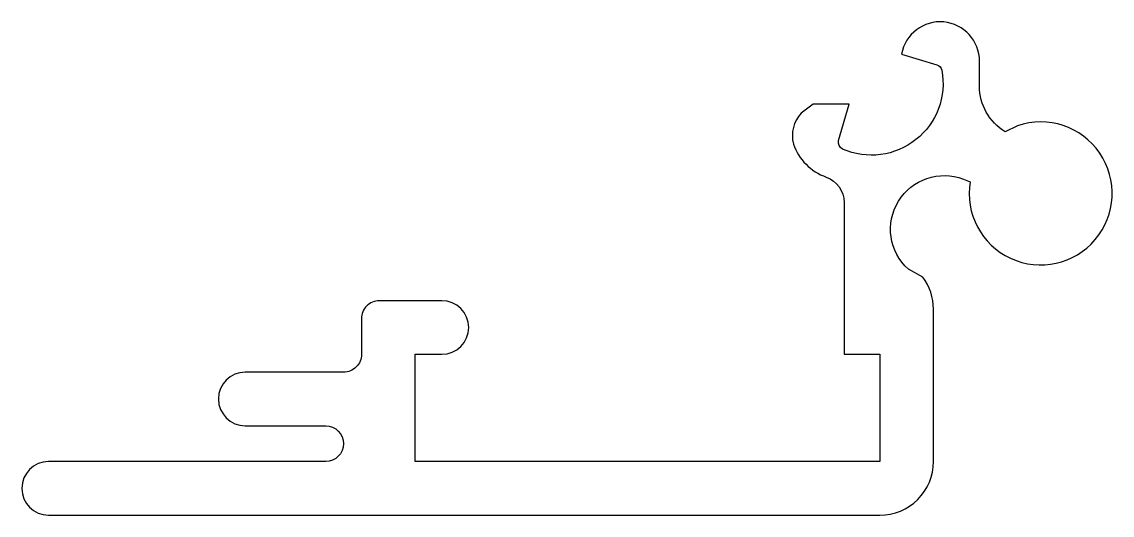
# Model space of a CAD drawing. Extents: x 103.3 to 133.8, y 215.7 to 229.5.
import ezdxf

# ---------------------------------------------------------------- set-up
doc = ezdxf.new("R2010")
doc.units = 0
doc.layers.get('0').update_dxf_attribs({"linetype": 'CONTINUOUS'})

msp = doc.modelspace()

# ---------------------------------------------------------------- linework, layer by layer
at = {"color": 0}
msp.add_lwpolyline([(126.342, 224.489), (126.342, 220.239), (127.342, 220.239), (127.342, 217.239), (114.342, 217.239), (114.342, 220.239), (115.092, 220.239, 1), (115.092, 221.739), (113.342, 221.739, 0.414214), (112.842, 221.239), (112.842, 220.239, -0.414214), (112.342, 219.739), (109.592, 219.739, 1), (109.592, 218.239), (111.842, 218.239, -1), (111.842, 217.239), (104.092, 217.239, 1), (104.092, 215.739), (127.342, 215.739, 0.414214), (128.842, 217.239), (128.842, 221.503, 0.161537), (128.544, 222.399), (128.142, 222.621, -0.833915), (129.682, 225.138), (129.869, 225.067, 3.631218), (131.192, 226.63), (130.844, 226.462, -0.260365), (130.131, 227.739), (130.131, 228.439, 0.912908), (127.949, 228.638), (128.937, 228.336, -0.278612), (129.075, 228.182, -0.604312), (126.301, 225.98, -0.374024), (126.19, 226.218), (126.48, 227.239), (125.73, 227.239), (125.48, 227.239), (125.145, 226.984, 0.256249), (124.924, 226.12, 0.228399), (125.842, 225.196, -0.317837)], format="xyb", close=True, dxfattribs=at)

doc.saveas('drawing.dxf')
